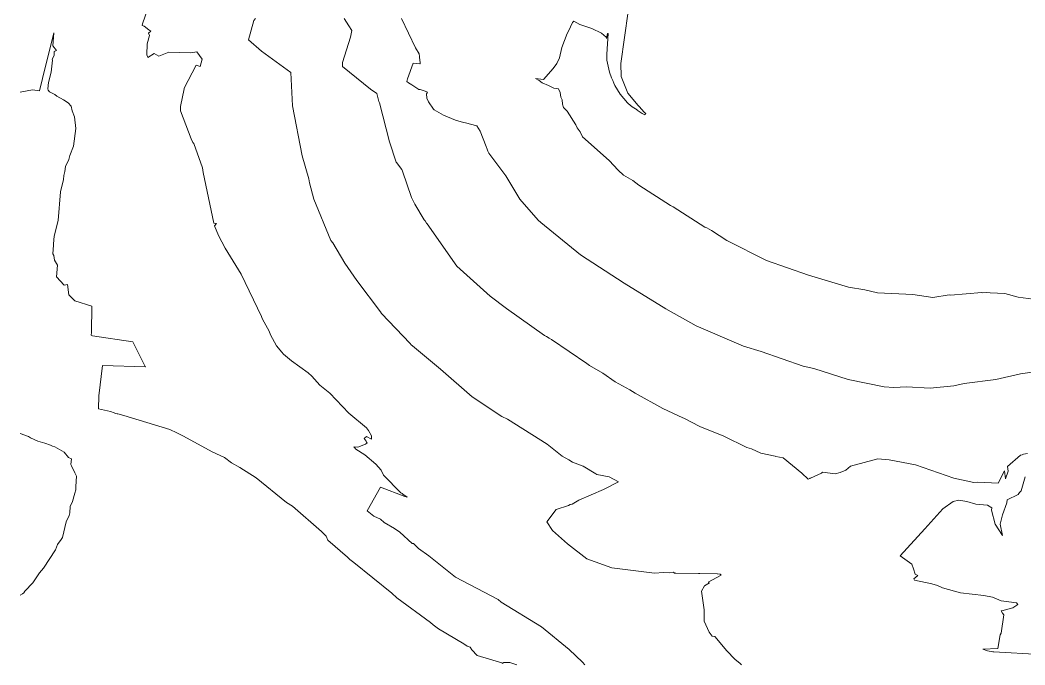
# Model space of a CAD drawing. Header units: metres. Extents: x 809241 to 811075, y 9156873 to 9158251.
# Drawn here: x 809241.3 to 809523.2, y 9156874.9 to 9157055.8 of the extents above; entities that cross this region are included whole.
import ezdxf

# ---------------------------------------------------------------- set-up
doc = ezdxf.new("R2010")
doc.units = ezdxf.units.M
doc.layers.add('C-TOPO-MAJR', color=9, linetype='Continuous')

msp = doc.modelspace()

# ---------------------------------------------------------------- linework, layer by layer
at = {"layer": 'C-TOPO-MAJR', "color": 9, "linetype": 'Continuous', "lineweight": 5}
for points, elevation in [([(809399.67, 9156874.91), (809399.02, 9156875.66), (809395.31, 9156879.22), (809387.56, 9156885.56), (809376.27, 9156892.48), (809375.39, 9156893.25), (809363.44, 9156899.54), (809355.96, 9156905.55), (809353.01, 9156907.57), (809351.65, 9156908.98), (809351.23, 9156909.01), (809347.84, 9156912.13), (809346.33, 9156913.21), (809343.36, 9156914.85), (809342.39, 9156915.8), (809340.48, 9156916.66), (809338.63, 9156918.15), (809342.41, 9156924.82), (809349.2, 9156922.16), (809349.89, 9156921.99), (809348.61, 9156922.85), (809348.43, 9156923.02), (809348.08, 9156923.23), (809343.18, 9156928.16), (809342.6, 9156929.55), (809341.08, 9156931.2), (809338.01, 9156933.83), (809335.49, 9156935.44), (809335.06, 9156935.87), (809334.9, 9156936.15), (809336.01, 9156936.03), (809338.18, 9156936.84), (809338.62, 9156937.25), (809338.44, 9156937.4), (809338.33, 9156937.65), (809337.78, 9156938.43), (809338.49, 9156939.02), (809339.82, 9156938.28), (809339.87, 9156939.23), (809339.02, 9156940.7), (809338.41, 9156941.39), (809333.48, 9156945.55), (809328.14, 9156951.15), (809325.32, 9156953.4), (809323.12, 9156955.89), (809322.08, 9156956.87), (809317.4, 9156960.19), (809315.17, 9156962.07), (809314.74, 9156962.7), (809313.22, 9156964.44), (809311.53, 9156967.5), (809311.1, 9156968.59), (809309.27, 9156971.88), (809309.08, 9156972.35), (809308.97, 9156972.72), (809303.3, 9156984.51), (809298.76, 9156991.88), (809296.93, 9156995.42), (809295.8, 9156998.07), (809296.39, 9156998.79), (809295.63, 9156998.86), (809292.62, 9157013.1), (809292.43, 9157014.42), (809289.97, 9157021.2), (809289.91, 9157021.3), (809289.77, 9157021.48), (809289.22, 9157022.56), (809286.28, 9157030.41), (809286.28, 9157031.61), (809287.26, 9157036.57), (809287.3, 9157036.72), (809290.66, 9157043.24), (809291.75, 9157042.84), (809292.36, 9157044.92), (809290.87, 9157046.91), (809289.2, 9157046.66), (809282.98, 9157046.85), (809280.18, 9157045.69), (809278.9, 9157046.48), (809277.1, 9157045.37), (809276.87, 9157046.11), (809276.9, 9157049.22), (809277.58, 9157051.48), (809277.25, 9157052.16), (809277.95, 9157052.69), (809277.35, 9157053.08), (809276.03, 9157054.14), (809275.55, 9157054.37), (809275.59, 9157054.81), (809278.76, 9157064.02)], 2790), ([(809533.94, 9156976.44), (809521.23, 9156978.13), (809517.52, 9156979.11), (809513.37, 9156979.28), (809512.32, 9156979.43), (809511.4, 9156979.3), (809511.04, 9156979.37), (809502.31, 9156978.66), (809501.89, 9156978.73), (809497.33, 9156978.01), (809491.68, 9156978.86), (809481.79, 9156979.29), (809478.24, 9156980.17), (809473.63, 9156980.95), (809462.43, 9156984.28), (809450.62, 9156988.37), (809439.56, 9156994.02), (809435.28, 9156996.85), (809433.94, 9156997.58), (809433.38, 9156997.77), (809424.52, 9157003.45), (809423.73, 9157003.78), (809414.89, 9157009.49), (809413.19, 9157010.8), (809410.56, 9157012.33), (809409.06, 9157013.7), (809406.56, 9157016.42), (809399.03, 9157023.12), (809398.37, 9157024.53), (809397.58, 9157025.6), (809397.17, 9157026.48), (809394.72, 9157030.29), (809393.76, 9157031.36), (809393.41, 9157032.22), (809393.3, 9157033.43), (809392.99, 9157034.25), (809392.79, 9157035.55), (809392.28, 9157036.59), (809391.01, 9157036.76), (809389.47, 9157037.52), (809387.73, 9157038.23), (809386.85, 9157038.9), (809385.83, 9157039.41), (809388.06, 9157039.17), (809390.85, 9157042.28), (809391.85, 9157043.67), (809392.58, 9157045.24), (809393.25, 9157048.16), (809394.77, 9157052.07), (809395.13, 9157052.73), (809396.2, 9157055.18), (809396.57, 9157055.52), (809398.26, 9157054.59), (809401.71, 9157053.47), (809404.42, 9157052.2), (809405.64, 9157051.06), (809405.78, 9157050.65), (809406.06, 9157052.05), (809406.29, 9157052.09), (809405.87, 9157046.26), (809405.88, 9157044.81), (809405.91, 9157044.58), (809406.66, 9157041.25), (809407.19, 9157039.67), (809407.51, 9157038.92), (809407.8, 9157038.1), (809408.13, 9157037.47), (809409.64, 9157035.08), (809411.63, 9157032.67), (809411.89, 9157032.4), (809413.02, 9157031.52), (809414.37, 9157030.62), (809414.41, 9157030.58), (809415.76, 9157029.64), (809416.52, 9157029.28), (809416.66, 9157029.42), (809416.77, 9157029.64), (809416.31, 9157030.05), (809414.95, 9157031.58), (809414.63, 9157031.89), (809411.76, 9157035.37), (809409.94, 9157040.05), (809409.77, 9157043.68), (809411.83, 9157058.22)], 2750), ([(809443.65, 9156874.91), (809443.24, 9156875.33), (809441.76, 9156876.57), (809439.57, 9156878.91), (809436.14, 9156882.89), (809435.44, 9156882.99), (809434.61, 9156884.14), (809433.14, 9156887.17), (809433.17, 9156890.41), (809432.47, 9156895.62), (809433.3, 9156897.11), (809434.66, 9156897.91), (809434.34, 9156898.17), (809437.94, 9156900.09), (809437.71, 9156900.41), (809436.93, 9156900.44), (809436.85, 9156900.43), (809431.94, 9156900.6), (809431.59, 9156900.56), (809425.25, 9156900.7), (809424.83, 9156900.62), (809424.56, 9156900.98), (809423.52, 9156900.77), (809421.78, 9156900.81), (809419.24, 9156900.63), (809407.23, 9156902.12), (809400.25, 9156904.64), (809394.83, 9156908.84), (809390.61, 9156912.66), (809389.04, 9156915.06), (809389.03, 9156915.1), (809391.69, 9156918.49), (809395.1, 9156919.64), (809395.58, 9156919.92), (809396.16, 9156920.01), (809397.99, 9156921.18), (809404.97, 9156924.09), (809409.1, 9156926.27), (809406.52, 9156927.73), (809403.1, 9156928.33), (809402.75, 9156928.51), (809399.22, 9156930.71), (809396.23, 9156931.79), (809395.17, 9156932.49), (809393.36, 9156933.45), (809389.12, 9156936.86), (809378, 9156943.85), (809376.37, 9156944.58), (809368.11, 9156950.1), (809359.21, 9156957.92), (809351.36, 9156964.48), (809350.99, 9156964.71), (809350.69, 9156965.09), (809342.68, 9156973.47), (809342.36, 9156973.99), (809335.71, 9156982.79), (809332.35, 9156987.68), (809328.96, 9156993.34), (809328.44, 9156994.04), (809323.66, 9157005.63), (809322.43, 9157010.21), (809322.29, 9157011.29), (809320.41, 9157017.73), (809317.67, 9157031.82), (809317.25, 9157041.15), (809308.95, 9157047.14), (809305.37, 9157050.26), (809306.87, 9157055.73), (809306.88, 9157055.74), (809307.34, 9157056.32)], 2780), ([(809523.87, 9156934.26), (809522.76, 9156934.02), (809522.38, 9156933.86), (809521.9, 9156933.73), (809518.27, 9156930.62), (809518.46, 9156929.3), (809517.68, 9156927.13), (809517.39, 9156929.34), (809515.7, 9156925.89), (809509.96, 9156926.17), (809508.87, 9156926.1), (809503.25, 9156927.3), (809492.51, 9156931.08), (809485.09, 9156932.43), (809481.86, 9156932.76), (809474.23, 9156930.65), (809472.92, 9156929.56), (809471.36, 9156928.91), (809469.96, 9156928.51), (809466.4, 9156928.97), (809466.09, 9156928.71), (809462.97, 9156927.3), (809462.9, 9156927.28), (809462.87, 9156927.25), (809462.83, 9156927.25), (809462.39, 9156927.01), (809460.56, 9156928.75), (809455.38, 9156933.03), (809453.28, 9156933.4), (809453.09, 9156933.46), (809449.04, 9156934.31), (809446.42, 9156935.52), (809445.11, 9156935.88), (809438.66, 9156939.06), (809431.94, 9156941.79), (809427.47, 9156944.15), (809427.17, 9156944.23), (809421.54, 9156946.85), (809413.78, 9156951.13), (809412.32, 9156952.09), (809408.23, 9156954.34), (809404.72, 9156956.74), (809401, 9156958.9), (809400.22, 9156959.47), (809390.34, 9156966.19), (809389.67, 9156966.55), (809388.96, 9156967.09), (809388.36, 9156967.37), (809377.71, 9156974.88), (809373.14, 9156978.39), (809363.78, 9156986.77), (809355.49, 9156998.63), (809355.25, 9156998.88), (809354.89, 9156999.5), (809354.62, 9156999.82), (809351.99, 9157004.16), (809351.09, 9157006.1), (809348.57, 9157013.44), (809348.36, 9157013.91), (809346.83, 9157015.85), (809346.76, 9157015.99), (809344.89, 9157021.69), (809342.05, 9157032.64), (809341.91, 9157033.03), (809341.31, 9157035.24), (809339.58, 9157036.46), (809331.74, 9157042.83), (809331.69, 9157043.96), (809334, 9157051.06), (809334.38, 9157052.93), (809333.46, 9157054.19), (809332.18, 9157056.33)], 2770), ([(809528.56, 9156957.48), (809521.9, 9156956.58), (809515.01, 9156955.02), (809506.12, 9156953.87), (809503.18, 9156953.19), (809496.57, 9156952.59), (809489.92, 9156952.95), (809486.39, 9156952.79), (809483.65, 9156952.95), (809473.59, 9156955.04), (809463.91, 9156958.05), (809460.92, 9156958.74), (809449.17, 9156962.84), (809444.2, 9156964.37), (809430.89, 9156970.04), (809422.44, 9156974.78), (809410.76, 9156982), (809398.5, 9156989.97), (809387.34, 9156999.09), (809386.59, 9156999.7), (809381.43, 9157005.6), (809377.52, 9157012.12), (809372.81, 9157018.53), (809372.48, 9157019.06), (809372.27, 9157019.61), (809372.04, 9157020.34), (809370.32, 9157024.67), (809369.4, 9157026.16), (809366.24, 9157027.01), (809365.67, 9157027.11), (809363.41, 9157027.75), (809360.03, 9157029.15), (809357.43, 9157030.63), (809357.21, 9157030.82), (809355.83, 9157032.89), (809355.34, 9157033.98), (809355.31, 9157035.19), (809355.58, 9157035.62), (809354.92, 9157035.92), (809353.46, 9157036.38), (809353.11, 9157036.38), (809351.18, 9157037.7), (809350.21, 9157038.26), (809349.78, 9157038.6), (809349.95, 9157039.36), (809351.55, 9157043.74), (809353.44, 9157043.6), (809353.52, 9157043.61), (809353.54, 9157043.71), (809353.5, 9157043.93), (809353.34, 9157045.38), (809353.29, 9157045.62), (809353.27, 9157046.37), (809352.15, 9157048.03), (809348.3, 9157056.33)], 2760), ([(809380.62, 9156874.91), (809378.63, 9156875.63), (809376.98, 9156875.55), (809376.48, 9156875.35), (809376.39, 9156875.54), (809369.52, 9156877.6), (809368.02, 9156879.11), (809367.5, 9156879.91), (809366.69, 9156880.16), (809365.74, 9156880.82), (809358.61, 9156885.04), (809357.12, 9156886.12), (809356.36, 9156886.83), (809346.94, 9156893.73), (809345.54, 9156895.03), (809334.9, 9156903.64), (809333.81, 9156904.53), (809333.14, 9156905.19), (809327.58, 9156909.94), (809327.11, 9156911.04), (809325.83, 9156912.36), (809317.72, 9156919.45), (809316.03, 9156920.51), (809307.46, 9156927.37), (809302.94, 9156930.33), (809300.53, 9156931.65), (809298.64, 9156933.08), (809295.12, 9156934.69), (809287.14, 9156939.12), (809285.97, 9156939.65), (809285.27, 9156940.04), (809283.27, 9156940.95), (809270.33, 9156944.85), (809268.7, 9156945.38), (809268.48, 9156945.35), (809268.07, 9156945.5), (809267.69, 9156945.61), (809266.66, 9156946), (809263.3, 9156946.8), (809263.36, 9156950.38), (809264.35, 9156958.9), (809276.42, 9156958.57), (809276.4, 9156958.67), (809272.86, 9156965.58), (809261.58, 9156967.24), (809261.19, 9156967.44), (809261.28, 9156968.17), (809261.36, 9156975.6), (809256.64, 9156977.04), (809254.98, 9156978.74), (809254.55, 9156981.67), (809253.66, 9156981.51), (809251.45, 9156983.83), (809251.79, 9156987.04), (809250.88, 9156988.52), (809250.76, 9156989.83), (809250.45, 9156990.3), (809250.64, 9156992.73), (809250.62, 9156992.85), (809250.63, 9156993.08), (809250.86, 9156995.19), (809251.96, 9156999.63), (809252.61, 9157007.61), (809253.42, 9157011.14), (809253.53, 9157012.19), (809253.84, 9157013.32), (809254.03, 9157014.73), (809254.93, 9157016.7), (809255.21, 9157017.86), (809256.26, 9157020.51), (809256.94, 9157025.42), (809256.51, 9157028.69), (809255.85, 9157030.39), (809255.59, 9157031.72), (809254.77, 9157032.58), (809253.43, 9157033.47), (809251.53, 9157034.54), (809251.02, 9157035), (809249.56, 9157035.69), (809249.16, 9157036.17), (809249.01, 9157036.53), (809249.22, 9157038.31), (809250, 9157041.26), (809250.35, 9157044.58), (809250.27, 9157044.86), (809250.8, 9157045.92), (809250.81, 9157047.06), (809251.44, 9157047.34), (809250.42, 9157048.59), (809250.77, 9157052.28), (809247.6, 9157039.49), (809246.69, 9157036.02), (809244.71, 9157036.31), (809241.28, 9157035.61), (809241.27, 9157035.61)], 2800), ([(809241.27, 9156894.46), (809241.98, 9156894.86), (809242.36, 9156895.17), (809242.64, 9156895.59), (809244.85, 9156897.97), (809246.74, 9156900.77), (809247.84, 9156902.1), (809251.16, 9156907.17), (809251.78, 9156908.67), (809252.81, 9156910.07), (809253.16, 9156910.7), (809254.23, 9156915.1), (809255.04, 9156916.86), (809255.24, 9156917.62), (809255.35, 9156919.35), (809255.94, 9156920.81), (809256.58, 9156923.1), (809256.9, 9156924), (809256.9, 9156924.98), (809257.06, 9156927.89), (809256.84, 9156928.48), (809256.63, 9156928.77), (809255.68, 9156930.78), (809255.54, 9156931.17), (809255.67, 9156932.75), (809254.83, 9156933.11), (809253.6, 9156934.61), (809250.97, 9156936.09), (809250.38, 9156936.3), (809249.81, 9156936.6), (809248.19, 9156937.15), (809246.24, 9156937.72), (809244.16, 9156938.67), (809243.65, 9156939.01), (809241.27, 9156939.8)], 2810), ([(809527.44, 9156877.85), (809514.45, 9156878.55), (809514.2, 9156878.62), (809512.7, 9156878.88), (809511.38, 9156879.29), (809515.61, 9156879.54), (809516.22, 9156883.37), (809516.48, 9156883.8), (809517.25, 9156888.98), (809516.84, 9156889.45), (809516.46, 9156890.08), (809516.73, 9156890.12), (809519.76, 9156890.97), (809521.22, 9156891.9), (809520.81, 9156892.32), (809516.51, 9156892.93), (809514.11, 9156893.91), (809511.6, 9156894.38), (809505.1, 9156895.1), (809500.02, 9156896.57), (809498.66, 9156897.16), (809497.05, 9156897.68), (809492.14, 9156898.7), (809491.97, 9156899.08), (809493.13, 9156899.96), (809492.34, 9156900.33), (809491.94, 9156901.86), (809491.48, 9156903.19), (809488.16, 9156905.52), (809495.06, 9156913.08), (809500.14, 9156918.75), (809503.03, 9156920.76), (809504.6, 9156921.13), (809506.9, 9156920.73), (809509.35, 9156920), (809512.69, 9156919.76), (809513.86, 9156918.97), (809513.82, 9156918.3), (809514.84, 9156914.38), (809516.86, 9156911.19), (809516.22, 9156914.39), (809516.85, 9156917.03), (809518.12, 9156920.37), (809518.14, 9156921.19), (809521.23, 9156922.75), (809521.6, 9156923.26), (809521.87, 9156923.47), (809522.1, 9156923.72), (809523.21, 9156927.64)], 2770)]:
    msp.add_lwpolyline(points, dxfattribs=dict(at, elevation=elevation))

doc.saveas('drawing.dxf')
